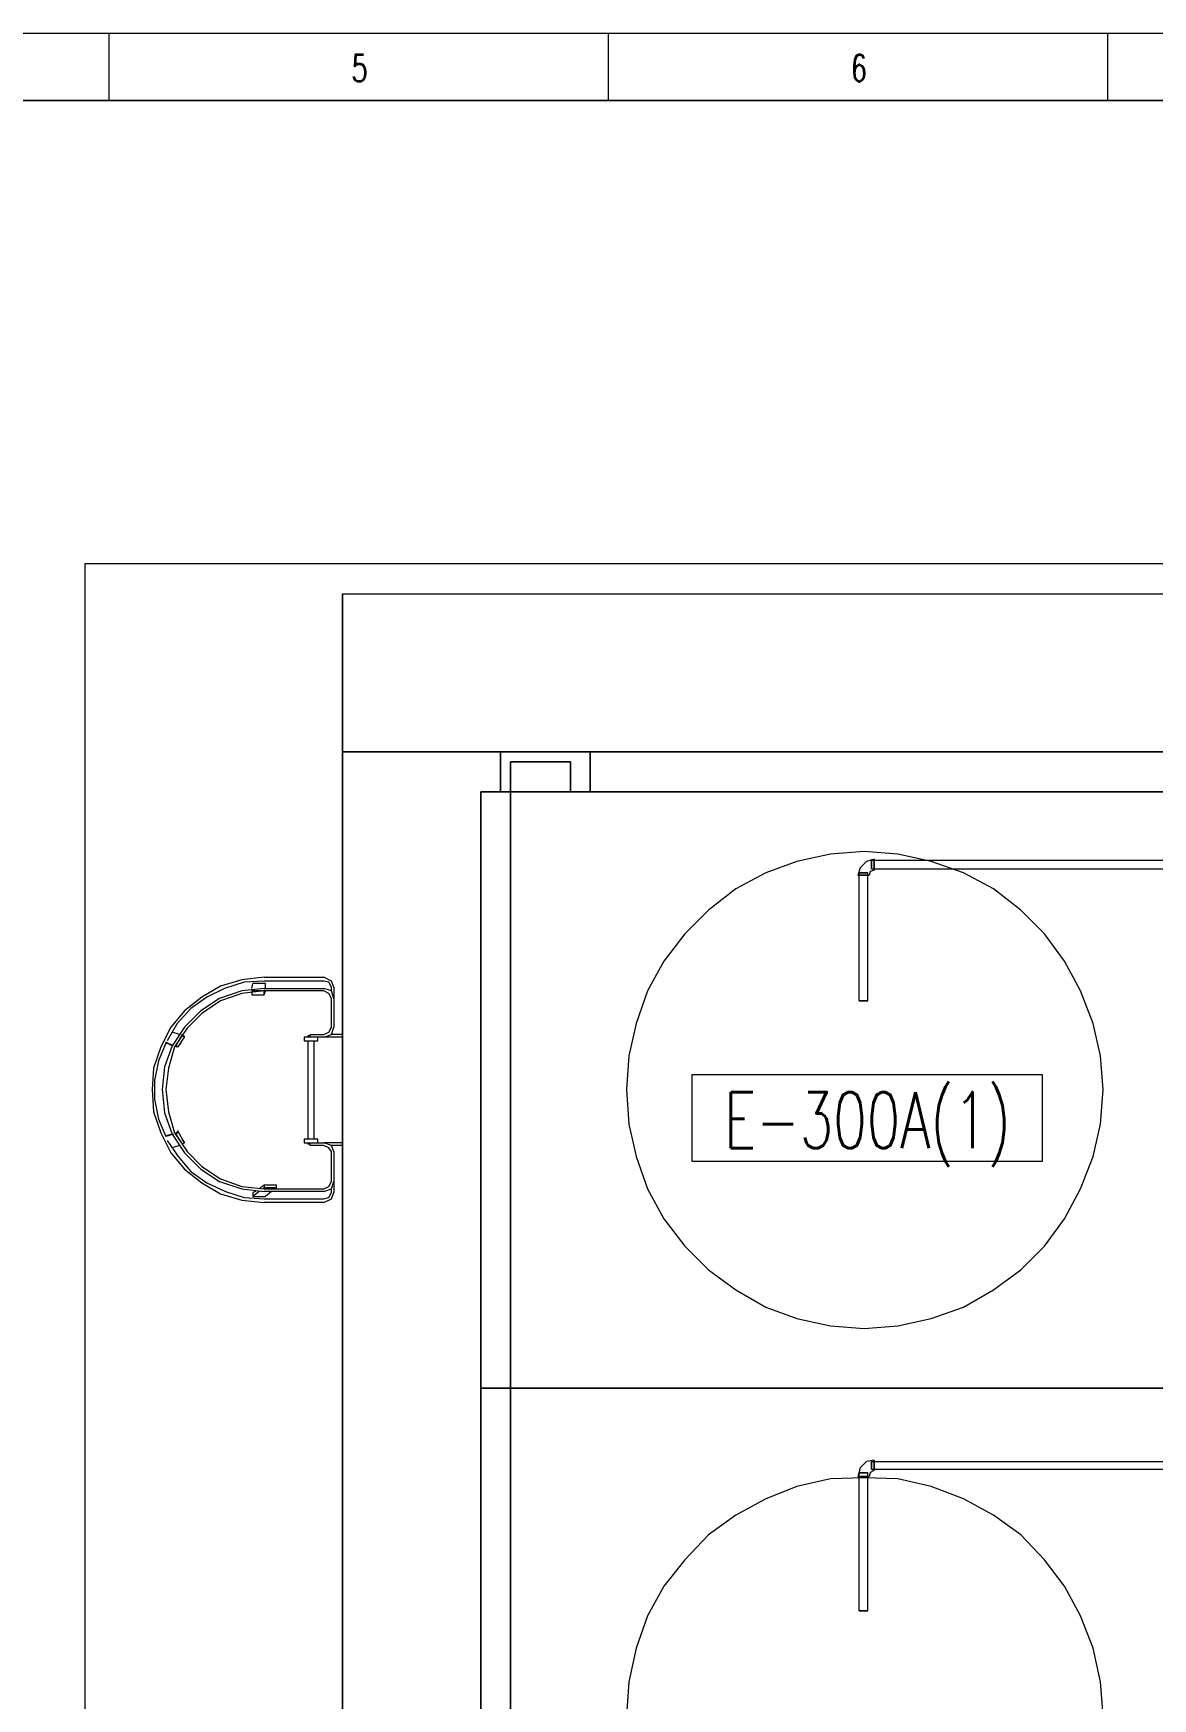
# Model space of a CAD drawing. Header units: inches. Extents: x -1128 to 651, y 96 to 845.
# Drawn here: x 73.5 to 114.3, y 783.9 to 844.5 of the extents above; entities that cross this region are included whole.
import ezdxf
from ezdxf.enums import TextEntityAlignment as Align

# ---------------------------------------------------------------- set-up
doc = ezdxf.new("R2010")
doc.units = ezdxf.units.IN
doc.header["$MEASUREMENT"] = 0
doc.layers.add('Cables', color=7, linetype='Continuous', lineweight=0)
doc.layers.add('Layer 1', color=7, linetype='Continuous')
doc.styles.add('HZTXT', font='txt_qlt.shx', dxfattribs={"width": 0.7, "bigfont": 'hztxt.shx'})
doc.styles.add('TEG BORDER', font='txt_qlt.shx', dxfattribs={"width": 0.7, "bigfont": 'hztxt.shx'})

# ---------------------------------------------------------------- blocks, each defined once
blk = doc.blocks.new('TEG BORDER A2')
for p, q in [((148.5, 420), (148.5, 415)), ((185.63, 420), (185.63, 415)), ((222.75, 420), (222.75, 415))]:
    blk.add_line(p, q)
at = {"linetype": 'Continuous'}
blk.add_line((489, 415), (5, 415), dxfattribs=at)
at = {"color": 5, "lineweight": 15}
blk.add_lwpolyline([(0, 420), (594, 420), (594, 0), (0, 0)], close=True, dxfattribs=at)
blk.add_lwpolyline([(5, 415), (589, 415), (589, 5), (5, 5)], close=True)
at = {"char_height": 2, "width": 2, "attachment_point": 1, "style": 'TEG BORDER'}
for s, insert in [('5', (166.55, 418.41)), ('6', (203.67, 418.41))]:
    blk.add_mtext(s, dxfattribs=dict(at, insert=insert))

msp = doc.modelspace()

# ---------------------------------------------------------------- linework, layer by layer
at = {"layer": 'Layer 1', "color": 0, "lineweight": 5}
for points in [[(75.43, 657.433), (155.545, 657.433), (155.545, 825.231), (75.43, 825.231), (75.43, 657.433)], [(84.81, 824.144), (144.081, 824.144)], [(84.81, 824.144), (144.081, 824.144)], [(90.565, 818.389), (90.565, 816.939)], [(90.565, 816.939), (90.565, 818.389)], [(89.84, 816.939), (90.927, 816.939)], [(112.497, 806.108), (112.406, 807.332), (112.134, 808.51), (111.681, 809.688), (111.092, 810.776), (110.367, 811.773), (109.506, 812.634), (108.509, 813.404), (107.421, 813.993), (106.243, 814.401), (105.02, 814.673), (103.796, 814.763), (102.573, 814.673), (101.349, 814.401), (100.216, 813.993), (99.129, 813.404), (98.132, 812.634), (97.271, 811.773), (96.501, 810.776), (95.912, 809.688), (95.504, 808.51), (95.232, 807.332), (95.141, 806.108), (95.232, 804.84), (95.504, 803.662), (95.912, 802.483), (96.501, 801.396), (97.271, 800.399), (98.132, 799.538), (99.129, 798.813), (100.216, 798.178), (101.349, 797.77), (102.573, 797.499), (103.796, 797.408), (105.02, 797.499), (106.243, 797.77), (107.421, 798.178), (108.509, 798.813), (109.506, 799.538), (110.367, 800.399), (111.092, 801.396), (111.681, 802.483), (112.134, 803.662), (112.406, 804.84), (112.497, 806.108)], [(104.159, 814.492), (103.887, 814.401), (103.66, 814.174), (103.57, 813.903)], [(104.068, 814.446), (135.561, 814.446)], [(103.615, 809.326), (103.615, 813.993)], [(103.751, 813.993), (103.615, 813.993), (103.932, 813.993), (103.751, 813.993)], [(103.932, 809.326), (103.932, 813.993)], [(104.159, 814.084), (104.023, 814.038), (103.977, 813.903)], [(104.068, 814.129), (135.561, 814.129)], [(81.955, 810.187), (81.139, 810.096), (80.369, 809.869), (79.689, 809.462), (79.055, 808.963), (78.556, 808.374), (78.194, 807.649), (77.922, 806.879), (77.877, 806.108), (77.922, 805.293), (78.194, 804.523), (78.556, 803.798), (79.055, 803.208), (79.689, 802.71), (80.369, 802.302), (81.139, 802.075), (81.955, 801.985)], [(81.955, 810.051), (81.23, 810.005), (80.505, 809.779), (79.87, 809.462), (79.281, 809.054), (78.783, 808.51), (78.42, 807.876)], [(81.502, 809.779), (81.547, 809.96)], [(82, 809.779), (82, 809.96), (81.547, 809.96)], [(81.955, 810.187), (84.13, 810.187)], [(84.13, 810.051), (81.955, 810.051)], [(82, 809.824), (82, 809.96)], [(84.493, 809.824), (84.402, 810.051), (84.13, 810.187)], [(84.402, 809.824), (84.311, 810.005), (84.13, 810.051)], [(81.955, 809.779), (81.139, 809.688), (80.324, 809.417), (79.644, 808.963), (79.055, 808.374), (78.602, 807.694), (78.33, 806.924), (78.239, 806.108), (78.33, 805.248), (78.602, 804.477), (79.055, 803.798), (79.644, 803.208), (80.324, 802.755), (81.139, 802.483), (81.955, 802.393)], [(81.955, 809.688), (81.139, 809.598), (80.369, 809.326), (79.689, 808.873), (79.145, 808.329), (78.692, 807.649), (78.466, 806.879), (78.375, 806.108), (78.466, 805.293), (78.692, 804.523), (79.145, 803.843), (79.689, 803.299), (80.369, 802.846), (81.139, 802.574), (81.955, 802.483)], [(81.955, 809.688), (81.502, 809.688)], [(81.502, 809.688), (81.502, 809.552)], [(81.502, 809.552), (81.955, 809.552)], [(81.864, 809.552), (81.955, 809.552)], [(81.955, 809.779), (84.13, 809.779)], [(81.955, 809.688), (81.955, 809.734)], [(81.955, 809.552), (82, 809.688)], [(84.13, 809.688), (81.955, 809.688)], [(81.955, 809.552), (81.955, 809.688)], [(81.955, 809.552), (81.955, 809.598)], [(82, 809.779), (82, 809.824)], [(84.493, 809.417), (84.402, 809.688), (84.13, 809.779)], [(84.402, 809.417), (84.311, 809.598), (84.13, 809.688)], [(84.402, 809.688), (84.402, 809.824)], [(84.402, 808.374), (84.402, 809.417)], [(84.493, 809.824), (84.493, 809.417)], [(84.493, 809.417), (84.493, 808.374)], [(78.874, 808.102), (78.602, 808.193)], [(78.964, 808.102), (78.738, 807.694)], [(79.055, 808.012), (78.964, 808.102)], [(83.631, 808.102), (84.13, 808.102)], [(83.631, 808.012), (83.631, 808.102)], [(84.13, 808.102), (84.311, 808.193), (84.402, 808.374)], [(84.13, 808.012), (84.402, 808.102), (84.493, 808.374)], [(84.81, 808.102), (84.402, 808.102)], [(78.375, 807.785), (78.103, 807.151), (77.967, 806.426), (77.967, 805.746), (78.103, 805.021), (78.375, 804.387)], [(78.647, 807.694), (78.375, 807.83)], [(78.375, 807.785), (78.42, 807.785)], [(78.602, 807.694), (78.42, 807.785)], [(78.738, 807.694), (78.828, 807.649)], [(78.738, 807.694), (78.783, 807.649)], [(78.828, 807.649), (78.738, 807.649)], [(78.828, 807.649), (79.055, 808.012)], [(78.828, 807.649), (78.919, 807.785)], [(78.828, 807.649), (78.828, 807.694)], [(79.055, 808.012), (79.009, 808.057)], [(79.055, 808.012), (79.055, 808.057)], [(83.903, 808.012), (83.405, 808.012)], [(83.405, 808.012), (83.405, 807.876)], [(83.405, 807.876), (83.903, 807.876)], [(83.631, 808.057), (83.541, 808.057)], [(83.541, 808.057), (83.541, 808.012)], [(83.541, 807.876), (83.541, 804.296)], [(83.768, 807.876), (83.768, 804.296)], [(83.903, 807.876), (83.903, 808.012)], [(84.13, 808.012), (83.903, 808.012)], [(84.81, 808.012), (84.13, 808.012)], [(97.543, 806.652), (110.276, 806.652), (110.276, 803.48), (97.543, 803.48), (97.543, 806.652)], [(78.647, 804.477), (78.375, 804.387)], [(78.602, 804.477), (78.42, 804.432)], [(78.828, 804.568), (78.738, 804.477)], [(79.055, 804.16), (78.828, 804.568), (78.738, 804.523)], [(78.738, 804.477), (78.964, 804.115)], [(78.828, 804.568), (78.783, 804.523)], [(78.828, 804.568), (78.828, 804.613)], [(78.42, 804.432), (78.375, 804.387)], [(78.42, 804.25), (78.828, 803.662), (79.281, 803.118), (79.87, 802.71), (80.55, 802.393), (81.23, 802.166), (81.955, 802.121)], [(78.874, 804.069), (78.602, 803.979)], [(79.055, 804.16), (78.964, 804.296)], [(78.964, 804.115), (79.055, 804.16)], [(78.964, 804.115), (79.009, 804.115)], [(79.055, 804.16), (79.055, 804.205)], [(83.405, 804.296), (83.405, 804.16), (83.903, 804.16)], [(83.903, 804.296), (83.405, 804.296)], [(83.541, 804.16), (83.541, 804.115)], [(83.631, 804.115), (83.541, 804.115)], [(83.631, 804.069), (83.631, 804.16)], [(84.13, 804.069), (83.631, 804.069)], [(83.903, 804.16), (83.903, 804.296)], [(83.903, 804.16), (84.13, 804.16)], [(84.81, 804.16), (84.13, 804.16)], [(84.493, 803.843), (84.402, 804.069), (84.13, 804.16)], [(84.402, 803.843), (84.311, 803.979), (84.13, 804.069)], [(84.81, 804.069), (84.402, 804.069)], [(84.402, 802.755), (84.402, 803.843)], [(84.493, 803.843), (84.493, 802.755)], [(81.955, 802.619), (81.774, 802.483)], [(81.955, 802.619), (81.955, 802.529)], [(82.408, 802.619), (81.955, 802.619)], [(82.408, 802.529), (82.408, 802.619)], [(84.13, 802.393), (84.402, 802.483), (84.493, 802.755)], [(84.13, 802.483), (84.311, 802.574), (84.402, 802.755)], [(84.493, 802.755), (84.493, 802.347)], [(81.638, 802.393), (81.547, 802.347)], [(81.774, 802.393), (81.547, 802.212)], [(81.547, 802.347), (81.547, 802.212)], [(81.547, 802.212), (82, 802.212)], [(81.955, 802.529), (81.91, 802.483)], [(81.955, 802.529), (82.408, 802.529)], [(81.955, 802.483), (84.13, 802.483)], [(84.13, 802.393), (81.955, 802.393)], [(81.955, 802.121), (84.13, 802.121)], [(82.227, 802.393), (82, 802.212)], [(82.408, 802.529), (82.363, 802.483)], [(84.13, 801.985), (84.402, 802.121), (84.493, 802.347)], [(84.13, 802.121), (84.311, 802.166), (84.402, 802.347)], [(84.402, 802.347), (84.402, 802.483)], [(84.13, 801.985), (81.955, 801.985)], [(89.84, 795.233), (90.927, 795.233)], [(89.84, 795.233), (90.927, 795.233)], [(104.159, 792.605), (103.887, 792.559), (103.66, 792.333), (103.57, 792.016)], [(104.068, 792.559), (134.474, 792.559)], [(112.497, 783.316), (112.406, 784.539), (112.134, 785.762), (111.681, 786.941), (111.092, 788.028), (110.367, 788.98), (109.506, 789.886), (108.509, 790.611), (107.421, 791.2), (106.243, 791.653), (105.02, 791.925), (103.796, 791.971), (102.573, 791.925), (101.349, 791.653), (100.216, 791.2), (99.129, 790.611), (98.132, 789.886), (97.271, 788.98), (96.501, 788.028), (95.912, 786.941), (95.504, 785.762), (95.232, 784.539), (95.141, 783.316)], [(103.615, 787.122), (103.615, 792.152)], [(103.751, 792.152), (103.615, 792.152), (103.932, 792.152), (103.751, 792.152)], [(103.932, 787.122), (103.932, 792.152)], [(104.159, 792.242), (104.023, 792.152), (103.977, 792.016)], [(104.068, 792.288), (134.474, 792.288)]]:
    msp.add_lwpolyline(points, dxfattribs=at)
for points, knots in [([(84.81, 818.389), (84.81, 818.389), (84.81, 824.144), (84.81, 824.144), (84.81, 824.144), (84.81, 818.389), (84.81, 818.389)], [0, 0, 0, 0, 1, 1, 1, 2, 2, 2, 2]), ([(84.81, 818.389), (84.81, 818.389), (90.565, 818.389), (90.565, 818.389), (90.565, 818.389), (84.81, 818.389), (84.81, 818.389)], [0, 0, 0, 0, 1, 1, 1, 2, 2, 2, 2]), ([(144.081, 818.389), (144.081, 818.389), (84.81, 818.389), (84.81, 818.389), (84.81, 818.389), (144.081, 818.389), (144.081, 818.389)], [0, 0, 0, 0, 1, 1, 1, 2, 2, 2, 2]), ([(84.81, 670.166), (84.81, 670.166), (84.81, 818.389), (84.81, 818.389), (84.81, 818.389), (84.81, 670.166), (84.81, 670.166)], [0, 0, 0, 0, 1, 1, 1, 2, 2, 2, 2]), ([(93.827, 816.939), (93.827, 816.939), (93.827, 818.389), (93.827, 818.389), (93.827, 818.389), (93.827, 816.939), (93.827, 816.939)], [0, 0, 0, 0, 1, 1, 1, 2, 2, 2, 2]), ([(90.927, 818.026), (90.927, 818.026), (90.927, 816.939), (90.927, 816.939), (90.927, 816.939), (90.927, 818.026), (90.927, 818.026)], [0, 0, 0, 0, 1, 1, 1, 2, 2, 2, 2]), ([(93.102, 818.026), (93.102, 818.026), (90.927, 818.026), (90.927, 818.026), (90.927, 818.026), (93.102, 818.026), (93.102, 818.026)], [0, 0, 0, 0, 1, 1, 1, 2, 2, 2, 2]), ([(93.102, 816.939), (93.102, 816.939), (93.102, 818.026), (93.102, 818.026), (93.102, 818.026), (93.102, 816.939), (93.102, 816.939)], [0, 0, 0, 0, 1, 1, 1, 2, 2, 2, 2]), ([(90.927, 816.939), (90.927, 816.939), (136.468, 816.939), (136.468, 816.939), (136.468, 816.939), (90.927, 816.939), (90.927, 816.939), (90.927, 816.939), (89.84, 816.939), (89.84, 816.939)], [0, 0, 0, 0, 1, 1, 1, 2, 2, 2, 3, 3, 3, 3]), ([(89.84, 795.233), (89.84, 795.233), (89.84, 816.939), (89.84, 816.939), (89.84, 816.939), (89.84, 795.233), (89.84, 795.233)], [0, 0, 0, 0, 1, 1, 1, 2, 2, 2, 2]), ([(90.927, 795.233), (90.927, 795.233), (90.927, 816.939), (90.927, 816.939), (90.927, 816.939), (90.927, 795.233), (90.927, 795.233)], [0, 0, 0, 0, 1, 1, 1, 2, 2, 2, 2]), ([(104.068, 814.129), (104.068, 814.129), (104.068, 814.446), (104.068, 814.446), (104.068, 814.446), (104.068, 814.129), (104.068, 814.129)], [0, 0, 0, 0, 1, 1, 1, 2, 2, 2, 2]), ([(104.068, 814.446), (104.068, 814.446), (104.068, 814.129), (104.068, 814.129), (104.068, 814.129), (104.068, 814.446), (104.068, 814.446)], [0, 0, 0, 0, 1, 1, 1, 2, 2, 2, 2]), ([(104.159, 814.084), (104.159, 814.084), (104.159, 814.492), (104.159, 814.492), (104.159, 814.492), (104.159, 814.084), (104.159, 814.084)], [0, 0, 0, 0, 1, 1, 1, 2, 2, 2, 2]), ([(103.977, 813.903), (103.977, 813.903), (103.57, 813.903), (103.57, 813.903), (103.57, 813.903), (103.977, 813.903), (103.977, 813.903)], [0, 0, 0, 0, 1, 1, 1, 2, 2, 2, 2]), ([(103.932, 813.993), (103.932, 813.993), (103.615, 813.993), (103.615, 813.993), (103.615, 813.993), (103.932, 813.993), (103.932, 813.993)], [0, 0, 0, 0, 1, 1, 1, 2, 2, 2, 2]), ([(103.932, 809.326), (103.932, 809.326), (103.615, 809.326), (103.615, 809.326), (103.615, 809.326), (103.932, 809.326), (103.932, 809.326)], [0, 0, 0, 0, 1, 1, 1, 2, 2, 2, 2]), ([(90.927, 795.233), (90.927, 795.233), (89.84, 795.233), (89.84, 795.233), (89.84, 795.233), (90.927, 795.233), (90.927, 795.233)], [0, 0, 0, 0, 1, 1, 1, 2, 2, 2, 2]), ([(89.84, 773.573), (89.84, 773.573), (89.84, 795.233), (89.84, 795.233), (89.84, 795.233), (89.84, 773.573), (89.84, 773.573)], [0, 0, 0, 0, 1, 1, 1, 2, 2, 2, 2]), ([(136.468, 795.233), (136.468, 795.233), (90.927, 795.233), (90.927, 795.233), (90.927, 795.233), (136.468, 795.233), (136.468, 795.233)], [0, 0, 0, 0, 1, 1, 1, 2, 2, 2, 2]), ([(90.927, 795.233), (90.927, 795.233), (136.468, 795.233), (136.468, 795.233), (136.468, 795.233), (90.927, 795.233), (90.927, 795.233)], [0, 0, 0, 0, 1, 1, 1, 2, 2, 2, 2]), ([(90.927, 773.573), (90.927, 773.573), (90.927, 795.233), (90.927, 795.233), (90.927, 795.233), (90.927, 773.573), (90.927, 773.573)], [0, 0, 0, 0, 1, 1, 1, 2, 2, 2, 2]), ([(104.068, 792.559), (104.068, 792.559), (104.068, 792.288), (104.068, 792.288), (104.068, 792.288), (104.068, 792.559), (104.068, 792.559)], [0, 0, 0, 0, 1, 1, 1, 2, 2, 2, 2]), ([(104.068, 792.288), (104.068, 792.288), (104.068, 792.559), (104.068, 792.559), (104.068, 792.559), (104.068, 792.288), (104.068, 792.288)], [0, 0, 0, 0, 1, 1, 1, 2, 2, 2, 2]), ([(104.159, 792.242), (104.159, 792.242), (104.159, 792.605), (104.159, 792.605), (104.159, 792.605), (104.159, 792.242), (104.159, 792.242)], [0, 0, 0, 0, 1, 1, 1, 2, 2, 2, 2]), ([(103.977, 792.016), (103.977, 792.016), (103.57, 792.016), (103.57, 792.016), (103.57, 792.016), (103.977, 792.016), (103.977, 792.016)], [0, 0, 0, 0, 1, 1, 1, 2, 2, 2, 2]), ([(103.932, 792.152), (103.932, 792.152), (103.615, 792.152), (103.615, 792.152), (103.615, 792.152), (103.932, 792.152), (103.932, 792.152)], [0, 0, 0, 0, 1, 1, 1, 2, 2, 2, 2]), ([(103.932, 787.122), (103.932, 787.122), (103.615, 787.122), (103.615, 787.122), (103.615, 787.122), (103.932, 787.122), (103.932, 787.122)], [0, 0, 0, 0, 1, 1, 1, 2, 2, 2, 2])]:
    msp.add_open_spline(points, degree=3, knots=knots, dxfattribs=at)

# ---------------------------------------------------------------- block references
at = {"layer": 'Cables', "color": 0, "xscale": 0.4897326461023622, "yscale": 0.4897326461023622, "zscale": 0.4897326461023622}
msp.add_blockref('TEG BORDER A2', (3.57, 638.86), dxfattribs=at)

# ---------------------------------------------------------------- texts
at = {"color": 0, "lineweight": 9, "style": 'HZTXT', "width": 0.7}
msp.add_text('E-300A(1)', height=2.0344, dxfattribs=at).set_placement((103.925, 803.971), align=Align.CENTER)

doc.saveas('drawing.dxf')
